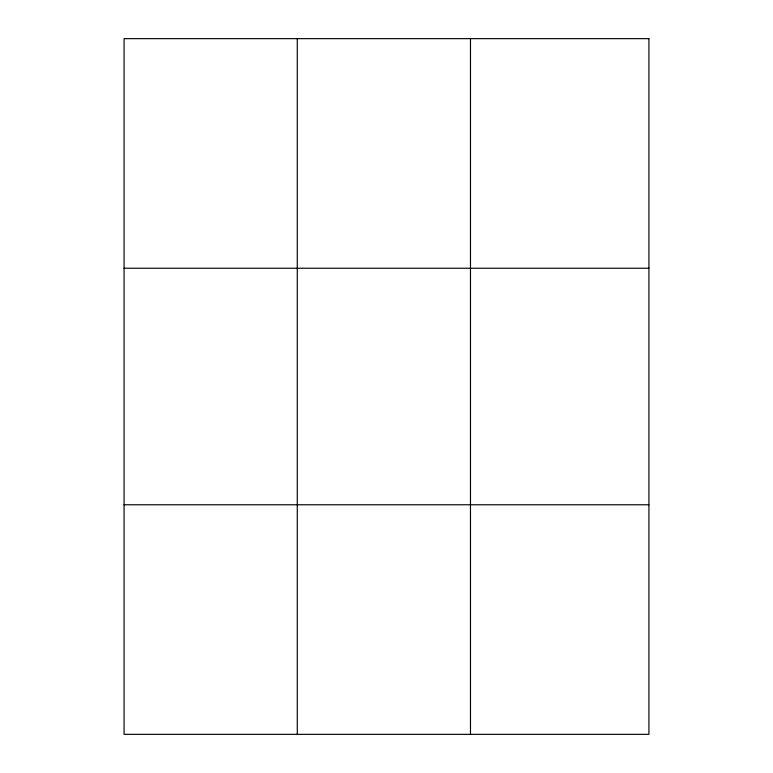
<?xml version="1.0" encoding="UTF-8"?>
<svg xmlns="http://www.w3.org/2000/svg" width="773" height="773" viewBox="0 0 773 773"><rect width="100%" height="100%" fill="white"/><g stroke="black" fill="none" stroke-linecap="round" stroke-linejoin="round"><path stroke-width="1.16" d="M297.276 38.65L297.276 734.35M470.477 38.65L470.477 734.35M124.076 268.231L648.924 268.231M124.076 504.769L648.924 504.769M648.924 38.65L648.924 734.35L124.076 734.35L124.076 38.65L648.924 38.65"/></g></svg>
